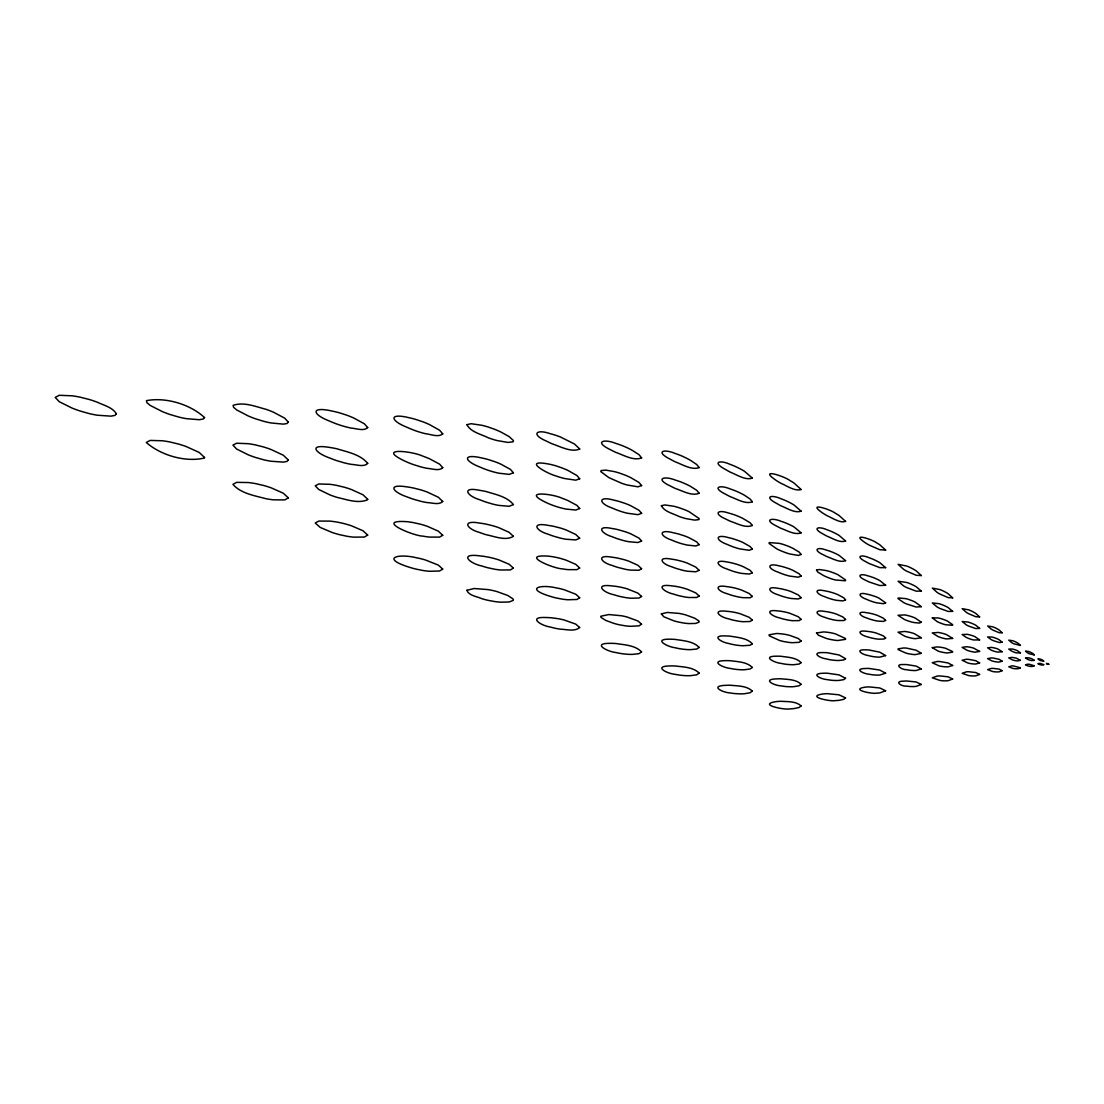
<?xml version="1.0" encoding="UTF-8"?>
<svg xmlns="http://www.w3.org/2000/svg" width="1104" height="1104" viewBox="0 0 1104 1104"><rect width="100%" height="100%" fill="white"/><g stroke="black" fill="none" stroke-linecap="round" stroke-linejoin="round"><path stroke-width="1.5" d="M1048.8 664.235L1047.42 663.545A3.919 1.67 18.5 0 0 1046.523 663.394L1046.523 663.863A3.823 1.628 18.5 0 0 1047.572 664.249L1048.759 664.318M1043.694 664.58L1042.797 664.981A4.54 1.932 18.5 0 1 1040.879 664.856A5.437 2.318 18.5 0 1 1039.471 664.511L1037.87 663.697L1039.209 663.407A8.39 3.574 18.5 0 1 1040.589 663.49L1043.694 664.649M1043.708 661.158L1040.589 660.592A8.39 3.574 18.5 0 1 1039.209 659.916L1037.898 658.867L1039.471 658.95A5.437 2.318 18.5 0 1 1040.879 659.364A4.54 1.932 18.5 0 1 1042.797 660.275L1043.694 661.213M1034.227 665.767L1032.764 666.388A8.294 3.533 18.5 0 1 1030.625 666.416L1030.225 666.374A7.825 3.34 18.5 0 1 1028.155 666.002L1025.519 664.87L1027.396 664.249A12.751 5.437 18.5 0 1 1029.397 664.277L1034.227 665.767M1034.227 660.33L1031.771 660.592A6.762 2.87 18.5 0 1 1029.811 660.151L1029.397 660.026A8.791 3.74 18.5 0 1 1027.769 659.419L1025.492 657.984L1027.769 657.763A8.791 3.74 18.5 0 1 1029.397 658.039L1029.811 658.136A6.762 2.87 18.5 0 1 1031.771 658.743L1034.227 660.33M1020.386 667.796L1018.357 668.665A12.392 5.285 18.5 0 1 1015.997 668.762L1015.459 668.734A10.557 4.499 18.5 0 1 1012.727 668.362L1008.766 666.83L1011.678 665.919A17.429 7.424 18.5 0 1 1013.265 665.891L1020.386 667.796M1002.17 670.68L999.037 671.839A16.767 7.135 18.5 0 1 997.243 671.936L995.932 671.908A13.469 5.727 18.5 0 1 992.524 671.48L987.652 669.631L991.226 668.444A21.859 9.301 18.5 0 1 993.2 668.389L999.037 669.093L1002.17 670.68M1020.386 660.344L1017.488 660.923A9.481 4.043 18.5 0 1 1014.383 660.44A10.46 4.457 18.5 0 1 1012.202 659.806L1008.739 657.887L1011.692 657.418A12.613 5.368 18.5 0 1 1013.817 657.653L1014.921 657.86A9.37 3.988 18.5 0 1 1016.508 658.26L1020.386 660.344M1034.227 654.893L1029.397 653.789A12.751 5.437 18.5 0 1 1027.396 652.726L1025.519 651.112L1028.155 651.401A7.894 3.367 18.5 0 1 1029.811 651.953L1030.625 652.312A8.294 3.533 18.5 0 1 1032.764 653.471L1034.227 654.893M979.593 674.42L975.784 675.841A21.045 8.956 18.5 0 1 973.604 675.965L972.031 675.938A16.532 7.038 18.5 0 1 968.746 675.593L962.164 673.302L966.414 671.825A26.275 11.192 18.5 0 1 968.746 671.743L975.784 672.529L979.593 674.42M952.628 679.015L948.157 680.685A25.351 10.792 18.5 0 1 945.604 680.837L943.754 680.823A19.582 8.335 18.5 0 1 939.932 680.437L932.3 677.815L937.213 676.062A30.691 13.069 18.5 0 1 939.932 675.938L948.157 676.821L952.628 679.015M1002.17 661.199L999.051 662.055A13.124 5.589 18.5 0 1 996.595 661.903L994.566 661.572A12.682 5.396 18.5 0 1 991.861 660.882L987.611 658.646L991.24 657.929A16.767 7.135 18.5 0 1 993.2 658.053L999.051 659.295L1002.17 661.199M885.601 690.759L879.778 692.926A34.031 14.49 18.5 0 1 876.466 693.146C872.077 694.223 849.142 689.324 865.715 687.088A39.509 16.822 18.5 0 1 869.179 686.909L879.778 687.971L885.601 690.759M921.302 684.452L916.141 686.371A29.684 12.641 18.5 0 1 913.215 686.564L911.104 686.55A22.646 9.646 18.5 0 1 906.743 686.136C901.057 686.633 893.702 681.03 903.652 681.14A35.093 14.945 18.5 0 1 906.743 681.002L916.154 681.968L921.302 684.452M979.593 662.911L975.784 664.015A16.96 7.217 18.5 0 1 972.831 663.904L970.388 663.573A15.249 6.486 18.5 0 1 967.946 663.021L962.108 660.247L966.414 659.281A20.962 8.929 18.5 0 1 968.746 659.378L975.784 660.703L979.593 662.911M1020.386 652.878L1016.508 652.878A9.37 3.988 18.5 0 1 1014.935 652.436L1013.831 652.036A12.613 5.368 18.5 0 1 1011.692 651.125L1008.739 649.083L1012.202 649.014A10.46 4.457 18.5 0 1 1014.383 649.552A9.481 4.043 18.5 0 1 1017.488 650.739L1020.386 652.878M845.54 697.907L843.704 699.356L839.026 700.336A38.392 16.339 18.5 0 1 835.342 700.585C830.484 701.785 805.051 696.431 823.405 693.892A43.925 18.699 18.5 0 1 827.255 693.671L839.026 694.816L845.54 697.907M952.642 665.477L948.157 666.83A20.935 8.915 18.5 0 1 944.693 666.761L943.754 666.678A17.774 7.562 18.5 0 1 938.993 665.836L932.245 662.704L937.213 661.489A25.213 10.736 18.5 0 1 939.932 661.544L948.157 662.98L952.642 665.477M1002.184 651.719L997.878 652.105A11.62 4.954 18.5 0 1 994.566 651.36L993.89 651.139A13.717 5.837 18.5 0 1 991.24 650.159L987.611 647.813L991.24 647.399A13.717 5.837 18.5 0 1 993.89 647.841L994.58 647.993A11.62 4.954 18.5 0 1 997.878 649.014L1002.184 651.719M801.09 705.925L799.075 707.512L793.914 708.589A42.752 18.202 18.5 0 1 789.857 708.878C784.516 710.203 756.585 704.393 776.733 701.537A48.341 20.576 18.5 0 1 780.942 701.302C787.552 701.73 796.094 701.123 801.09 705.925M885.615 673.178L879.778 675.027A29.297 12.475 18.5 0 1 876.479 675.082L874.092 674.944A23.598 10.046 18.5 0 1 869.179 674.24C863.397 673.84 853.295 668.665 865.715 668.472A33.838 14.407 18.5 0 1 869.193 668.458L879.778 670.073L885.615 673.178M921.316 668.9L916.154 670.501A25.13 10.695 18.5 0 1 913.229 670.514L911.104 670.376A20.672 8.804 18.5 0 1 906.743 669.714C901.223 669.907 893.619 663.959 903.652 664.553A29.518 12.572 18.5 0 1 906.743 664.58L916.154 666.098L921.316 668.9M845.54 678.298L843.718 679.65L839.026 680.409A33.52 14.269 18.5 0 1 835.355 680.492L832.692 680.354A26.565 11.302 18.5 0 1 827.255 679.622C820.81 679.236 809.687 673.564 823.418 673.233A38.171 16.256 18.5 0 1 827.255 673.205L839.04 674.889L845.54 678.298M979.593 651.415L975.094 652.147A14.614 6.224 18.5 0 1 972.031 651.705L969.574 651.098A15.566 6.624 18.5 0 1 967.173 650.325L962.108 647.386L966.414 646.737A17.347 7.383 18.5 0 1 969.574 647.137L970.402 647.289A14.159 6.031 18.5 0 1 973.618 648.117L979.593 651.415M752.293 691.118L750.085 692.76L744.427 693.726A42.035 17.899 18.5 0 1 739.997 693.864L735.167 693.616A32.347 13.772 18.5 0 1 730.282 692.953C722.513 692.567 709.361 685.915 725.687 685.336A46.892 19.969 18.5 0 1 730.282 685.239C737.555 685.97 746.884 685.708 752.293 691.118M801.104 684.287L799.089 685.777L793.914 686.647A37.757 16.077 18.5 0 1 789.857 686.757L786.931 686.633A29.546 12.586 18.5 0 1 780.956 685.86C773.849 685.474 761.705 679.319 776.733 678.863A42.532 18.106 18.5 0 1 780.956 678.794C787.621 679.498 796.177 679.291 801.104 684.287M921.316 653.347L915.23 654.617A21.79 9.274 18.5 0 1 912.18 654.355L908.923 653.816A20.051 8.542 18.5 0 1 905.68 653.002L898.283 649.663A2.222 0.952 18.5 0 1 898.076 648.876L903.665 647.951A25.268 10.75 18.5 0 1 906.757 648.158L916.154 650.228L921.316 653.347M1020.4 645.426L1013.831 643.784A17.236 7.342 18.5 0 1 1011.692 642.638L1008.78 640.154L1012.741 640.748A10.557 4.499 18.5 0 1 1015.473 641.838L1015.997 642.1A12.392 5.285 18.5 0 1 1018.357 643.466L1020.4 645.426M752.293 667.451L750.085 669.01L744.441 669.742A37.715 16.063 18.5 0 1 739.997 669.714L736.81 669.466A30.774 13.096 18.5 0 1 730.282 668.417C722.747 667.768 709.223 660.661 725.687 660.634A41.952 17.857 18.5 0 1 730.282 660.716C737.624 661.71 746.966 661.862 752.293 667.451M801.104 662.648L799.089 664.056L793.928 664.691A33.617 14.311 18.5 0 1 789.871 664.622L786.945 664.373A27.89 11.882 18.5 0 1 780.956 663.366C774.07 662.704 761.567 656.08 776.747 656.19A37.715 16.063 18.5 0 1 780.956 656.287C787.69 657.266 796.246 657.473 801.104 662.648M845.554 658.688L843.718 659.957L839.04 660.482A29.56 12.586 18.5 0 1 835.355 660.385L832.706 660.137A25.033 10.654 18.5 0 1 825.93 658.826C819.223 657.943 810.819 652.133 823.418 652.588A33.52 14.269 18.5 0 1 827.255 652.726L839.04 654.976L845.554 658.688M885.615 655.597L879.778 657.128A25.53 10.874 18.5 0 1 875.293 656.894L874.092 656.742A22.121 9.425 18.5 0 1 870.407 656.08A22.549 9.605 18.5 0 1 867.992 655.486C862.003 654.617 854.303 649.304 865.729 649.842A29.353 12.503 18.5 0 1 869.193 650.021L879.791 652.174L885.615 655.597M1002.184 642.238L999.589 642.556L993.89 640.858A16.643 7.093 18.5 0 1 991.24 639.644L987.611 636.98L991.875 637.022A12.682 5.396 18.5 0 1 994.58 637.781L996.608 638.54A13.124 5.589 18.5 0 1 999.051 639.713L1002.184 642.238M699.122 673.109L696.707 674.82L690.58 675.662A41.869 17.83 18.5 0 1 685.763 675.662L682.313 675.427A33.686 14.338 18.5 0 1 675.234 674.337C667.037 673.688 652.492 666.098 670.266 665.933A46.216 19.679 18.5 0 1 675.248 665.988C683.197 667.009 693.312 667.092 699.122 673.109M921.316 637.781L915.23 638.678A19.61 8.349 18.5 0 1 911.117 638.043L907.833 637.215A20.59 8.763 18.5 0 1 904.659 636.152L898.007 632.206L904.659 631.447A22.328 9.508 18.5 0 1 907.833 631.93L908.937 632.137A18.851 8.032 18.5 0 1 914.25 633.627L921.316 637.781M952.642 638.416L946.501 638.926A16.491 7.024 18.5 0 1 941.85 637.877L940.898 637.574A18.823 8.018 18.5 0 1 938.096 636.566L932.245 632.937L938.096 632.454A18.823 8.018 18.5 0 1 940.898 632.951L941.85 633.172A16.491 7.024 18.5 0 1 946.501 634.607L952.642 638.416M979.593 639.906L973.618 639.975A14.159 6.031 18.5 0 1 970.402 639.078L969.574 638.788A17.347 7.383 18.5 0 1 966.414 637.505L962.122 634.538L967.173 634.317A15.566 6.624 18.5 0 1 969.574 634.828L972.031 635.545A14.614 6.224 18.5 0 1 975.108 636.746L979.593 639.906M641.576 651.912L638.981 653.665L632.357 654.396A42.131 17.94 18.5 0 1 627.169 654.244L623.443 653.885A35.162 14.973 18.5 0 1 615.839 652.519C607.186 651.622 591.275 643.066 610.484 643.342A46.092 19.624 18.5 0 1 615.839 643.522C624.45 644.86 635.352 645.274 641.576 651.912M699.122 647.427L696.721 649.042L690.58 649.649A38.116 16.229 18.5 0 1 685.777 649.483L682.313 649.111A32.347 13.772 18.5 0 1 675.248 647.772C667.271 646.875 652.367 638.802 670.28 639.202A41.952 17.857 18.5 0 1 675.248 639.423C683.266 640.734 693.381 641.217 699.122 647.427M752.307 643.784L750.099 645.26L743.033 645.743A34.196 14.559 18.5 0 1 738.424 645.398L736.823 645.191A29.408 12.53 18.5 0 1 731.911 644.281A29.836 12.71 18.5 0 1 728.709 643.466C720.815 642.293 710.59 635.159 725.701 635.932A37.853 16.118 18.5 0 1 730.296 636.18C737.693 637.463 747.022 638.015 752.307 643.784M801.118 641.01L799.103 642.321L792.631 642.694A30.388 12.944 18.5 0 1 788.422 642.335L783.95 641.576A27.352 11.647 18.5 0 1 779.507 640.458L769.433 635.863A3.105 1.325 18.5 0 1 769.157 634.772L776.747 633.503A33.81 14.393 18.5 0 1 780.97 633.793L785.455 634.427A26.744 11.385 18.5 0 1 789.871 635.435L798.275 638.498L801.118 641.01M885.629 638.002L883.987 639.037L878.743 639.175A23.087 9.826 18.5 0 1 875.306 638.761L871.636 638.015A22.632 9.632 18.5 0 1 868.006 636.98C860.568 635.462 854.965 629.722 866.847 631.309A26.013 11.081 18.5 0 1 870.407 631.75L871.649 631.971A21.473 9.149 18.5 0 1 876.493 633.144L883.324 635.876L885.629 638.002M579.655 627.5C574.77 631.902 566.324 629.335 560.211 629.156A36.708 15.622 18.5 0 1 554.07 627.997A37.122 15.815 18.5 0 1 550.082 626.975C540.298 625.485 527.533 616.529 546.328 617.536A46.382 19.748 18.5 0 1 552.055 617.867L558.169 618.695A36.777 15.663 18.5 0 1 564.213 620.006L575.736 624.105L579.655 627.5M641.576 624.188L638.981 625.858L630.715 626.299A38.985 16.601 18.5 0 1 625.333 625.83L619.634 624.85A34.638 14.752 18.5 0 1 614.003 623.415L605.93 620.489L601.252 617.591A3.988 1.697 18.5 0 1 600.907 616.198L608.87 614.555L621.552 615.77A34.045 14.49 18.5 0 1 627.182 617.039L637.933 620.986L641.576 624.188M752.307 620.117L750.099 621.497L743.033 621.704A31.616 13.455 18.5 0 1 738.438 621.179L733.553 620.227A29.863 12.71 18.5 0 1 728.709 618.875C718.856 616.943 711.528 609.339 727.177 611.326A34.61 14.738 18.5 0 1 731.924 611.878L733.553 612.154A28.787 12.254 18.5 0 1 740.025 613.7L749.202 617.302L752.307 620.117M801.118 619.372L799.103 620.6L792.644 620.696A28.069 11.951 18.5 0 1 788.435 620.144L783.95 619.192A27.614 11.758 18.5 0 1 779.521 617.881C770.551 615.991 763.651 608.911 778.113 610.94A30.898 13.151 18.5 0 1 782.46 611.519L783.95 611.795A26.179 11.137 18.5 0 1 789.884 613.3L798.275 616.736L801.118 619.372M845.567 619.468L843.732 620.558L837.881 620.531A24.619 10.488 18.5 0 1 832.72 619.689L828.621 618.626A25.613 10.902 18.5 0 1 824.66 617.288C815.994 615.038 813.179 609.339 824.66 611.409A27.296 11.62 18.5 0 1 828.621 612.016L829.987 612.292A23.667 10.074 18.5 0 1 836.653 614.197L842.987 617.026L845.567 619.468M885.629 620.42L883.324 621.428L877.639 621.055A21.638 9.218 18.5 0 1 874.106 620.351L870.421 619.316A23.846 10.157 18.5 0 1 866.847 618.019C859.133 615.866 856.373 610.636 866.847 612.734A23.846 10.157 18.5 0 1 870.421 613.369L871.649 613.645A21.086 8.97 18.5 0 1 874.106 614.307A21.638 9.218 18.5 0 1 877.639 615.494L883.324 618.171L885.629 620.42M921.329 622.228L919.287 623.07L914.25 622.587A18.851 8.032 18.5 0 1 908.937 621.221L907.847 620.848A22.328 9.508 18.5 0 1 904.659 619.606L898.007 615.287L904.659 614.914A20.59 8.763 18.5 0 1 907.847 615.563L911.117 616.487A19.61 8.349 18.5 0 1 915.23 618.061L921.329 622.228M979.607 628.397L975.798 628.562L968.76 626.12A20.962 8.929 18.5 0 1 966.428 624.961L962.177 621.511L967.96 622.035A15.249 6.486 18.5 0 1 970.402 622.808L972.845 623.774A16.96 7.217 18.5 0 1 975.798 625.25L979.607 628.397M1002.184 632.758L999.051 632.675L993.2 630.232A21.859 9.301 18.5 0 1 991.24 629.128L987.666 626.009L992.537 626.782A13.469 5.727 18.5 0 1 995.946 628.176L997.257 628.852A16.767 7.135 18.5 0 1 999.051 629.915L1002.184 632.758M579.669 597.761L576.881 599.486L567.994 599.762A40.172 17.098 18.5 0 1 562.226 599.127L556.126 597.954A37.122 15.801 18.5 0 1 550.096 596.298C524.869 588.57 539.939 584.113 556.126 587.866A36.087 15.373 18.5 0 1 564.213 589.757L575.75 594.228L579.669 597.761M641.59 596.464L638.995 598.051L630.715 598.216A36.57 15.566 18.5 0 1 625.347 597.554L619.634 596.395A34.817 14.821 18.5 0 1 614.003 594.766C602.605 592.462 593.98 583.519 612.223 585.948A39.482 16.808 18.5 0 1 617.729 586.638L619.648 586.983A33.465 14.242 18.5 0 1 627.196 588.832L637.933 593.138L641.59 596.464M699.136 596.036L696.734 597.471L689.062 597.512A33.079 14.076 18.5 0 1 684.08 596.836L678.781 595.677A32.596 13.883 18.5 0 1 673.55 594.104C663.049 591.827 654.838 583.409 671.894 585.879A35.825 15.263 18.5 0 1 677.014 586.597L678.781 586.942A30.898 13.151 18.5 0 1 687.461 589.315L695.755 592.889L699.136 596.036M752.321 596.45L750.113 597.747L743.047 597.678A29.629 12.613 18.5 0 1 736.837 596.629L731.924 595.346A30.636 13.041 18.5 0 1 727.191 593.717C716.869 591.026 713.46 584.154 727.191 586.679A32.292 13.745 18.5 0 1 731.924 587.411L733.567 587.756A28.235 12.02 18.5 0 1 736.837 588.57A28.787 12.254 18.5 0 1 741.571 590.074L749.202 593.51L752.321 596.45M801.131 597.733L798.289 598.961L791.292 598.492A26.662 11.344 18.5 0 1 786.959 597.623L782.46 596.353A28.87 12.296 18.5 0 1 778.113 594.78C768.743 592.158 765.389 585.769 778.113 588.322A28.87 12.296 18.5 0 1 782.46 589.081L786.959 590.226A26.662 11.344 18.5 0 1 791.292 591.689L798.289 594.973L801.131 597.733M442.718 569.084L439.544 571.016L429.456 571.265A45.112 19.21 18.5 0 1 422.915 570.492L415.987 569.098A42.049 17.899 18.5 0 1 409.156 567.18C380.701 558.279 397.606 553.283 415.987 557.672A40.751 17.347 18.5 0 1 425.164 559.894L438.26 565.055L442.718 569.084M513.374 568.118L510.407 569.912L500.912 570.023A41.552 17.692 18.5 0 1 494.758 569.236L488.244 567.856A39.785 16.933 18.5 0 1 481.813 565.979C468.883 563.275 458.947 552.994 479.771 555.878A44.395 18.906 18.5 0 1 486.064 556.706L488.244 557.106A38.157 16.243 18.5 0 1 498.939 559.935L509.192 564.282L513.374 568.118M579.669 568.008L576.881 569.65L568.008 569.65A38.074 16.215 18.5 0 1 562.24 568.836C553.684 568.712 518.852 554.208 548.191 556.126A40.793 17.36 18.5 0 1 554.098 556.982L556.14 557.382A35.438 15.097 18.5 0 1 560.225 558.362A35.99 15.318 18.5 0 1 566.145 560.17L575.75 564.365L579.669 568.008M641.59 568.753L638.995 570.244L630.729 570.119A34.707 14.78 18.5 0 1 625.347 569.291L617.743 567.373A35.659 15.18 18.5 0 1 612.223 565.469C600.259 562.309 596.257 554.263 612.223 557.244A37.288 15.87 18.5 0 1 617.743 558.113L623.47 559.48A33.782 14.38 18.5 0 1 628.99 561.246L637.946 565.289L641.59 568.753M845.567 599.858L842.987 600.907L836.653 600.341A23.667 10.074 18.5 0 1 829.987 598.658L828.635 598.216A27.296 11.62 18.5 0 1 824.674 596.684C816.242 594.159 812.958 588.225 824.674 590.819A25.613 10.902 18.5 0 1 828.635 591.606L832.72 592.738A24.619 10.488 18.5 0 1 837.881 594.67L843.746 597.788L845.567 599.858M885.629 602.839L883.324 603.722L876.493 602.784A21.473 9.149 18.5 0 1 871.649 601.363L870.421 600.921A26.013 11.081 18.5 0 1 866.861 599.458C857.518 596.243 857.698 591.427 868.02 594.394A22.632 9.632 18.5 0 1 871.649 595.318L875.32 596.546A23.087 9.826 18.5 0 1 878.743 597.968L885.629 602.839M921.329 606.676L916.168 607.021L906.77 604.026A25.268 10.75 18.5 0 1 903.679 602.577L898.09 598.658A2.222 0.952 18.5 0 1 898.297 597.968L905.708 598.616A20.051 8.542 18.5 0 1 908.951 599.541L912.194 600.755A21.79 9.274 18.5 0 1 915.244 602.135L921.329 606.676M367.687 535.081L364.334 537.068L353.639 537.137A46.534 19.817 18.5 0 1 346.697 536.213L339.37 534.626A44.767 19.058 18.5 0 1 332.138 532.473L320.188 527.422L315.233 523.02L318.766 521.074L329.848 521.102A49.321 21.004 18.5 0 1 336.927 522.068L339.37 522.537A42.67 18.175 18.5 0 1 344.282 523.669A43.222 18.409 18.5 0 1 351.403 525.78L362.968 530.734L367.687 535.081M442.718 535.288L439.558 537.124L429.47 537.082A43.084 18.34 18.5 0 1 422.929 536.13C413.255 535.978 373.814 519.418 407.003 521.681A45.761 19.486 18.5 0 1 413.683 522.675L420.638 524.248A40.958 17.443 18.5 0 1 427.358 526.332L438.274 531.134L442.718 535.288M513.388 536.351C505.729 541.139 494.509 536.351 486.077 534.695A40.682 17.319 18.5 0 1 479.785 532.514C466.164 528.899 461.569 519.694 479.785 523.117A42.283 18.009 18.5 0 1 486.077 524.124L492.619 525.697A38.778 16.505 18.5 0 1 498.939 527.74L509.206 532.376L513.388 536.351M579.683 538.255L575.764 539.925L566.159 539.263A36.68 15.622 18.5 0 1 560.239 538.076L554.098 536.337A38.916 16.574 18.5 0 1 548.191 534.212C535.523 530.679 530.983 521.944 548.205 525.394A38.916 16.574 18.5 0 1 554.098 526.429L560.239 527.988A36.68 15.622 18.5 0 1 566.159 529.989L575.764 534.488L579.683 538.255M699.149 570.34L695.768 571.789L687.461 571.223A31.671 13.483 18.5 0 1 682.341 570.202L677.014 568.698A33.893 14.435 18.5 0 1 671.894 566.835C660.882 563.771 656.935 556.209 671.894 559.204A33.893 14.435 18.5 0 1 677.028 560.101L682.341 561.453A31.671 13.483 18.5 0 1 687.475 563.192L695.768 567.083L699.149 570.34M752.321 572.783L749.216 574.066L741.571 573.39A28.787 12.254 18.5 0 1 738.452 572.755A28.235 12.02 18.5 0 1 733.567 571.417L731.924 570.878A32.292 13.745 18.5 0 1 727.191 569.071C717.117 566.09 713.239 558.997 727.191 562.019A30.636 13.041 18.5 0 1 731.938 562.943L736.837 564.296A29.629 12.613 18.5 0 1 743.047 566.587L750.113 570.313L752.321 572.783M801.131 576.095L798.289 577.199L789.898 576.122A26.179 11.137 18.5 0 1 783.964 574.439L782.474 573.914A30.898 13.151 18.5 0 1 778.127 572.162C766.742 568.339 767.045 562.46 779.534 565.966A27.614 11.758 18.5 0 1 783.964 567.042L788.449 568.491A28.069 11.951 18.5 0 1 792.658 570.216L799.117 573.776L801.131 576.095M952.655 611.354L948.17 611.45L939.946 608.47A25.213 10.736 18.5 0 1 937.241 607.062L932.314 602.977L939.021 603.681A17.774 7.562 18.5 0 1 943.768 605.392L944.707 605.806A20.935 8.915 18.5 0 1 948.17 607.6L952.655 611.354M204.53 457.456L204.364 458.05C185.224 462.493 160.908 455.303 146.252 442.483L150.158 440.413L162.454 440.772A52.316 22.273 18.5 0 1 170.306 442.055L178.475 444.043A48.783 20.769 18.5 0 1 186.397 446.623L199.258 452.474L204.53 457.456M288.296 497.863L284.749 499.919L273.447 499.822A48.107 20.479 18.5 0 1 266.119 498.746C254.803 495.668 240.824 493.543 232.93 484.352L236.642 482.351L248.345 482.545A50.756 21.611 18.5 0 1 255.797 483.662L263.566 485.456A45.94 19.555 18.5 0 1 271.087 487.802L283.3 493.212L288.296 497.863M367.701 499.243L367.549 499.781C358.013 503.879 346.615 499.519 336.927 497.338A45.706 19.458 18.5 0 1 329.861 494.868L318.78 489.5L315.247 485.843L318.78 483.98L329.861 484.297A47.293 20.134 18.5 0 1 336.927 485.443L344.296 487.223A43.774 18.644 18.5 0 1 351.417 489.527L362.968 494.771L367.701 499.243M442.732 501.478C439.116 505.315 432.119 502.706 427.372 502.61A41.704 17.761 18.5 0 1 420.638 501.257L413.696 499.298A43.939 18.713 18.5 0 1 407.017 496.883C392.734 492.136 386.538 483.607 407.017 486.892A43.939 18.713 18.5 0 1 413.696 488.065L420.652 489.831A41.704 17.761 18.5 0 1 427.372 492.108L438.274 497.2L442.732 501.478M513.401 504.569L509.206 506.281L498.953 505.411A38.778 16.505 18.5 0 1 492.632 504.059L486.091 502.113A42.283 18.009 18.5 0 1 479.798 499.753C466.426 495.848 461.348 486.422 479.798 490.355A40.682 17.319 18.5 0 1 486.091 491.542C495.461 494.454 507.067 496.621 513.401 504.569M641.603 541.029L637.946 542.519L629.004 541.747A33.782 14.38 18.5 0 1 623.47 540.56L617.743 538.849A37.288 15.87 18.5 0 1 612.237 536.765C600.507 533.315 596.036 525.049 612.237 528.54A35.659 15.18 18.5 0 1 617.757 529.589L625.361 531.769A34.707 14.78 18.5 0 1 630.743 533.812L639.009 538.145L641.603 541.029M699.149 544.645L695.768 545.969L687.475 545.1A30.898 13.151 18.5 0 1 678.794 542.809L677.028 542.202A35.825 15.263 18.5 0 1 671.908 540.16C658.495 535.73 658.909 528.802 673.564 532.832A32.596 13.883 18.5 0 1 678.808 534.074L684.094 535.757A33.079 14.076 18.5 0 1 689.089 537.758L696.748 541.926L699.149 544.645M885.643 585.258L879.805 585.534L869.207 582.001A29.353 12.503 18.5 0 1 865.743 580.318C856.235 576.219 859.505 572.824 868.02 575.888A22.549 9.605 18.5 0 1 870.435 576.592A22.121 9.425 18.5 0 1 874.12 577.903L875.32 578.413A25.53 10.874 18.5 0 1 879.805 580.58L885.643 585.258M979.607 616.888L975.798 616.736L968.76 613.755A26.275 11.192 18.5 0 1 966.428 612.416L962.177 608.649L968.774 609.891A16.532 7.038 18.5 0 1 972.044 611.312L973.631 612.14A21.045 8.956 18.5 0 1 975.798 613.438L979.607 616.888M116.389 413.834L114.913 415.421L110.855 416.153L97.331 415.214A51.736 22.025 18.5 0 1 89.024 413.545L80.44 411.116A53.986 22.991 18.5 0 1 72.202 408.135L59.299 401.732L55.2 397.412L59.299 395.287L72.202 395.812A53.986 22.991 18.5 0 1 80.44 397.247L89.024 399.427A51.736 22.025 18.5 0 1 97.331 402.229C103.817 405.375 112.567 407.279 116.389 413.834M204.544 417.56L203.136 419.051L199.272 419.713L186.41 418.664A48.783 20.769 18.5 0 1 178.489 416.981L170.306 414.58A52.316 22.273 18.5 0 1 162.467 411.654L150.172 405.403L146.929 402.684L146.432 400.655C165.793 396.943 190.095 404.23 204.544 417.56M288.296 460.009L286.971 461.431L283.314 462.107L271.087 461.251A46.713 19.886 18.5 0 1 263.566 459.747L255.811 457.553A48.962 20.852 18.5 0 1 248.345 454.862L236.656 449.052L232.944 445.133L236.656 443.228L248.345 443.698A48.962 20.852 18.5 0 1 255.811 445.009L263.58 446.982A46.713 19.886 18.5 0 1 271.101 449.521L283.314 455.221L288.296 460.009M367.715 463.418C363.837 467.42 356.44 464.549 351.417 464.384A43.774 18.644 18.5 0 1 344.296 462.866L336.941 460.699A47.293 20.134 18.5 0 1 329.875 458.05C314.902 452.902 308.085 443.725 329.875 447.479A45.706 19.458 18.5 0 1 336.941 448.804C347.498 452.06 360.566 454.475 367.715 463.418M442.745 467.682C439.061 471.422 432.106 468.593 427.372 468.372A40.958 17.443 18.5 0 1 420.652 466.84L413.71 464.687A45.761 19.486 18.5 0 1 407.017 462.093C373.911 447.106 411.419 450.708 422.942 456.187A43.084 18.34 18.5 0 1 429.484 458.753L439.585 464.135L442.745 467.682M579.697 508.502L575.777 510.048L566.173 509.082A35.99 15.318 18.5 0 1 562.253 508.24A35.438 15.097 18.5 0 1 556.154 506.488L554.111 505.798A40.793 17.36 18.5 0 1 548.205 503.479C518.921 490.135 552.055 493.433 562.267 498.318A38.074 16.215 18.5 0 1 568.022 500.609L576.909 505.37L579.697 508.502M641.617 513.305L637.96 514.671L627.21 513.208A33.465 14.242 18.5 0 1 619.661 511L617.757 510.324A39.482 16.808 18.5 0 1 612.251 508.061C597.926 503.148 598.175 495.627 614.031 500.181A34.817 14.821 18.5 0 1 619.661 501.602L625.375 503.493A36.57 15.566 18.5 0 1 630.743 505.715L639.023 510.324L641.617 513.305M752.335 549.116L749.216 550.275L740.039 548.95A28.787 12.254 18.5 0 1 733.567 547.004L731.938 546.411A34.61 14.738 18.5 0 1 727.205 544.424C714.923 540.118 715.047 533.66 728.737 537.689A29.863 12.71 18.5 0 1 733.58 538.945L738.466 540.601A31.616 13.455 18.5 0 1 743.061 542.547L750.127 546.563L752.335 549.116M801.145 554.456L798.302 555.436L789.898 553.987A26.744 11.385 18.5 0 1 785.482 552.607L780.997 550.841A33.81 14.393 18.5 0 1 776.774 548.867L769.184 543.527A3.105 1.325 18.5 0 1 769.46 542.575L779.534 543.403A27.352 11.647 18.5 0 1 783.978 544.658L788.449 546.314A30.388 12.944 18.5 0 1 792.658 548.205L799.13 552.041L801.145 554.456M921.329 591.109L916.182 591.151L906.77 587.618A29.518 12.572 18.5 0 1 903.679 585.976L898.09 581.242L906.77 582.47A20.672 8.804 18.5 0 1 911.131 584.154L913.256 585.148A25.13 10.695 18.5 0 1 916.182 586.735L921.329 591.109M288.31 422.142L286.985 423.536L283.314 424.129L271.101 422.97A45.94 19.555 18.5 0 1 263.58 421.273L255.811 418.899A50.756 21.611 18.5 0 1 248.359 416.015L236.67 409.929L233.593 407.307L233.11 405.375C243.653 401.594 255.728 406.617 266.147 409.363A48.107 20.479 18.5 0 1 273.475 412.206L284.763 418.195L288.31 422.142M367.715 427.579C363.782 431.512 356.44 428.407 351.431 428.131A43.222 18.409 18.5 0 1 346.739 427.069A42.67 18.175 18.5 0 1 339.397 424.916L336.955 424.06A49.321 21.004 18.5 0 1 329.875 421.231C311.245 414.11 310.983 406.12 332.18 411.088A44.767 19.058 18.5 0 1 339.397 412.813L346.739 415.173A46.534 19.817 18.5 0 1 353.666 417.974L364.361 423.784L367.715 427.579M513.401 472.788L509.22 474.375L498.967 473.216A38.157 16.243 18.5 0 1 488.272 470.304L486.091 469.545A44.395 18.906 18.5 0 1 479.798 466.992C463.238 460.589 462.935 453.468 481.841 457.981A39.785 16.933 18.5 0 1 488.272 459.554L494.799 461.679A41.552 17.692 18.5 0 1 500.954 464.191L510.434 469.407L513.401 472.788M579.697 478.763L575.777 480.171L564.254 478.46A36.087 15.373 18.5 0 1 556.154 476.003C545.031 472.954 521.543 458.588 550.137 464.342A37.122 15.801 18.5 0 1 556.168 465.916L562.267 468.027A40.172 17.098 18.5 0 1 568.036 470.483L576.923 475.534L579.697 478.763M752.335 525.449C745.683 528.443 737.003 523.406 730.324 521.24A37.853 16.118 18.5 0 1 725.728 519.018C713.17 513.677 717.503 509.11 728.75 513.098A29.836 12.71 18.5 0 1 731.952 514.009A29.408 12.53 18.5 0 1 736.851 515.734L738.466 516.396A34.196 14.559 18.5 0 1 743.061 518.521L750.127 522.799L752.335 525.449M845.581 560.639C840.006 563.026 832.816 558.665 827.296 556.775A33.52 14.269 18.5 0 1 823.446 554.843C812.972 550.22 816.491 546.439 825.971 549.971A25.033 10.654 18.5 0 1 832.733 552.29L835.397 553.463A29.56 12.586 18.5 0 1 839.068 555.34L845.581 560.639M952.655 597.83L948.17 597.609L939.959 594.076A30.691 13.069 18.5 0 1 937.241 592.503L932.328 588.101L939.959 589.577A19.582 8.335 18.5 0 1 943.768 591.247L945.631 592.227A25.351 10.792 18.5 0 1 948.17 593.745L952.655 597.83M442.759 433.872C438.288 437.736 430.588 434.176 425.206 433.637A40.751 17.347 18.5 0 1 416.029 430.933L413.71 430.091A48.065 20.465 18.5 0 1 407.031 427.303C389.574 420.389 389.008 412.73 409.198 417.754A42.049 17.899 18.5 0 1 416.029 419.506L422.956 421.838A45.112 19.21 18.5 0 1 429.497 424.585L439.585 430.243L442.759 433.872M641.617 485.581L637.974 486.823L627.224 485.001A34.045 14.49 18.5 0 1 621.593 483.248L608.911 477.646L600.949 471.739A3.988 1.697 18.5 0 1 601.307 470.525L605.972 470.138L614.045 471.546A34.638 14.752 18.5 0 1 619.675 473.133L625.375 475.217A38.985 16.601 18.5 0 1 630.757 477.632L639.023 482.517L641.617 485.581M699.163 493.253C691.904 496.414 682.52 490.852 675.289 488.437A41.952 17.857 18.5 0 1 670.321 485.981C654.575 478.681 664.097 475.562 675.303 480.074A32.347 13.772 18.5 0 1 682.369 482.545L685.832 484.035A38.116 16.229 18.5 0 1 690.635 486.436L696.776 490.355L699.163 493.253M801.145 532.818C794.963 535.371 787.083 530.486 780.997 528.347A37.715 16.063 18.5 0 1 776.774 526.18C763.43 519.777 771.434 517.252 780.997 521.281A27.89 11.882 18.5 0 1 786.986 523.475L789.912 524.8A33.617 14.311 18.5 0 1 793.969 526.912L801.145 532.818M885.643 567.663L879.805 567.635L869.221 563.551A33.838 14.407 18.5 0 1 865.757 561.688C854.8 556.168 861.286 554.236 869.221 557.768A23.598 10.046 18.5 0 1 874.12 559.714L876.507 560.86A29.297 12.475 18.5 0 1 879.805 562.681L885.643 567.663M579.71 449.011C571.375 452.764 560.487 446.527 552.11 443.822A46.382 19.748 18.5 0 1 546.383 441.076C530.762 434.479 536.171 428.738 550.137 433.665A37.122 15.815 18.5 0 1 554.125 434.783A36.708 15.622 18.5 0 1 560.266 436.908L574.494 444.001L579.71 449.011M641.631 457.856C633.765 461.182 623.677 455.096 615.894 452.419A46.092 19.624 18.5 0 1 610.54 449.742C593.648 441.766 603.805 438.454 615.894 443.435A35.162 14.973 18.5 0 1 623.498 446.14L627.238 447.782A42.131 17.94 18.5 0 1 632.413 450.432L639.037 454.71L641.631 457.856M752.348 501.796C745.559 504.514 736.989 499.091 730.337 496.703A41.952 17.857 18.5 0 1 725.742 494.316C711.238 487.237 719.877 484.504 730.337 489.003A30.774 13.096 18.5 0 1 736.865 491.459L740.053 492.922A37.715 16.063 18.5 0 1 744.482 495.268L750.14 499.049L752.348 501.796M845.581 541.015C839.868 543.14 832.802 538.407 827.296 536.296A38.171 16.256 18.5 0 1 823.46 534.198C811.357 528.002 818.478 525.863 827.296 529.879A26.565 11.302 18.5 0 1 832.747 532.073L835.397 533.356A33.52 14.269 18.5 0 1 839.081 535.412L845.581 541.015M921.343 575.557L916.182 575.281L906.77 571.196A35.093 14.945 18.5 0 1 903.679 569.388L898.104 564.337L906.77 566.048A22.646 9.646 18.5 0 1 911.131 567.98L913.256 569.098A29.684 12.641 18.5 0 1 916.182 570.865L921.343 575.557M699.177 467.572C691.78 470.442 682.507 464.508 675.303 461.872A46.216 19.679 18.5 0 1 670.335 459.25C654.686 451.495 663.959 448.569 675.303 453.523A33.686 14.338 18.5 0 1 682.369 456.228L685.832 457.856A41.869 17.83 18.5 0 1 690.649 460.437L696.776 464.577L699.177 467.572M801.159 511.166C794.839 513.443 787.083 508.199 781.011 505.839A42.532 18.106 18.5 0 1 776.788 503.507C763.54 496.634 771.296 494.302 781.011 498.773A29.546 12.586 18.5 0 1 786.986 501.216L789.912 502.665A37.757 16.077 18.5 0 1 793.969 504.956L801.159 511.166M885.643 550.082L879.819 549.737L869.221 545.114A39.509 16.822 18.5 0 1 865.757 543.071C849.445 532.183 871.829 539.138 876.521 542.782A34.031 14.49 18.5 0 1 879.819 544.783L885.643 550.082M752.348 478.129C745.435 480.557 736.975 474.789 730.337 472.181A46.892 19.969 18.5 0 1 725.742 469.614C711.349 462.065 719.753 459.526 730.351 464.467A32.347 13.772 18.5 0 1 735.236 466.426L740.066 468.772A42.035 17.899 18.5 0 1 744.496 471.298L752.348 478.129M845.595 521.405C839.744 523.227 832.802 518.149 827.296 515.816A43.925 18.699 18.5 0 1 823.46 513.553C805.396 501.409 830.208 509.22 835.397 513.263A38.392 16.339 18.5 0 1 839.081 515.499L845.595 521.405M466.882 590.281C468.758 595.677 477.025 596.45 481.799 598.672A39.496 16.822 18.5 0 0 488.23 600.369L494.758 601.556A43.843 18.671 18.5 0 0 500.912 602.177L509.179 601.984L513.236 600.383A4.858 2.07 18.5 0 0 512.863 598.796L507.799 595.498L496.869 591.551A38.778 16.505 18.5 0 0 488.23 589.619L474.209 588.515L466.882 590.281M801.159 489.527C794.714 491.515 787.069 485.912 781.011 483.331A48.341 20.576 18.5 0 1 776.788 480.833C756.971 467.447 784.226 476.086 789.926 480.544A42.752 18.202 18.5 0 1 793.983 483L801.159 489.527M661.365 613.865L663.821 616.763L673.537 620.724A32.209 13.717 18.5 0 0 678.781 622.104L684.066 623.084A35.259 15.014 18.5 0 0 689.062 623.581L695.755 623.429L699.025 622.118A3.974 1.697 18.5 0 0 698.722 620.834L694.637 618.157L685.791 614.942A31.478 13.4 18.5 0 0 678.781 613.369L667.354 612.458L661.365 613.865M816.505 632.978L818.409 635.214L825.944 638.291A24.937 10.612 18.5 0 0 829.987 639.368L834.044 640.113A26.675 11.357 18.5 0 0 837.867 640.499L845.471 639.382A3.091 1.311 18.5 0 0 845.25 638.388L835.369 633.862A24.164 10.295 18.5 0 0 829.987 632.647L827.269 632.247A29.836 12.696 18.5 0 0 823.418 631.943L816.505 632.978M466.937 424.654C470.525 432.023 481.206 434.231 488.285 437.791A38.778 16.505 18.5 0 0 496.91 440.51L507.854 442.428L512.905 441.848A4.858 2.07 18.5 0 0 513.291 440.468L509.234 436.673L500.954 432.05A43.843 18.671 18.5 0 0 494.799 429.359L488.285 427.041A39.496 16.822 18.5 0 0 481.855 425.288L471.215 423.715L466.937 424.654M932.3 647.62L938.096 651.084A17.595 7.493 18.5 0 0 941.85 652.147L944.693 652.685A18.119 7.714 18.5 0 0 947.342 652.947L952.586 652.16A2.208 0.938 18.5 0 0 952.435 651.47L945.604 648.296A16.712 7.121 18.5 0 0 942.802 647.62L940.884 647.289A21.169 9.011 18.5 0 0 937.227 646.916L932.3 647.62M661.393 505.701C664.346 511.704 673.04 513.484 678.808 516.382A31.478 13.4 18.5 0 0 685.819 518.576L694.664 520.108L698.749 519.639A3.974 1.697 18.5 0 0 699.053 518.507L689.089 511.69A35.259 15.014 18.5 0 0 684.107 509.51L678.808 507.647A32.209 13.717 18.5 0 0 673.578 506.212L664.898 504.942L661.393 505.701M816.518 570.106L817.747 572.065L823.446 575.501A29.836 12.696 18.5 0 0 827.282 577.254L830.001 578.317A24.164 10.295 18.5 0 0 835.383 579.986L845.264 580.773A3.091 1.311 18.5 0 0 845.498 579.904L837.895 574.687A26.675 11.357 18.5 0 0 834.072 573.031L830.001 571.596A24.937 10.612 18.5 0 0 825.958 570.506L819.237 569.512L816.518 570.106M932.314 617.854L937.227 621.635A21.169 9.011 18.5 0 0 940.898 623.236L942.816 623.939A16.712 7.121 18.5 0 0 945.617 624.754L952.435 625.25A2.208 0.938 18.5 0 0 952.6 624.643L947.356 621.041A18.119 7.714 18.5 0 0 944.707 619.896L941.864 618.902A17.595 7.493 18.5 0 0 938.11 617.95L932.314 617.854"/></g></svg>
